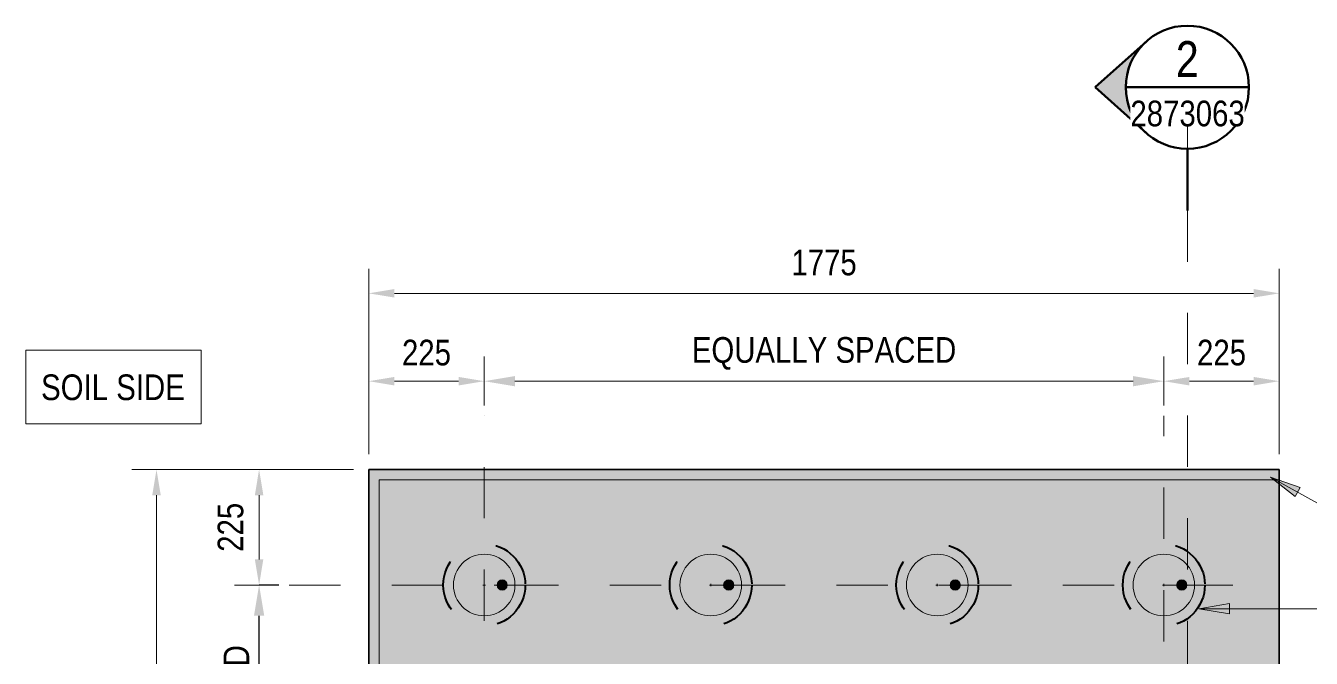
# Model space of a CAD drawing. Header units: metres. Extents: x 0 to 50, y 2 to 551.
# Drawn here: x 41.338 to 43.845, y 3.503 to 4.736 of the extents above; entities that cross this region are included whole.
import ezdxf

# ---------------------------------------------------------------- set-up
doc = ezdxf.new("R2010")
doc.units = ezdxf.units.M
for name, pattern in [('Dot_Section Line', [0.02, 0, -0.02]), ('JacobsCenter', [0.015, 0.009, -0.0015, 0.003, -0.0015]), ('JacobsDash', [0.0045, 0.003, -0.0015])]:
    doc.linetypes.add(name, pattern=pattern)
doc.layers.get('Defpoints').update_dxf_attribs({"color": 41})
for name, color, linetype, lineweight in [('A-ANNO-DIMS', 7, 'Continuous', 9), ('A-DETL', 7, 'Continuous', 13), ('A-DETL-GENF', 7, 'Continuous', 9), ('G-ANNO-TEXT', 7, 'Continuous', 9)]:
    doc.layers.add(name, color=color, linetype=linetype, lineweight=lineweight)
doc.layers.add('G-ANNO-SYMB', color=7, linetype='Continuous', lineweight=35, true_color=0x0080ff)
doc.styles.add('Arial Narrow_6', font='ARIALN.TTF', dxfattribs={"height": 0.05})
doc.styles.add('Arial Narrow_7', font='ARIALN.TTF', dxfattribs={"height": 0.05})
doc.styles.add('Arial Narrow_8', font='ARIALN.TTF', dxfattribs={"height": 0.07})
doc.dimstyles.new('____ddd_____No_Tick', dxfattribs={"dimscale": 0.3048, "dimtxt": 0.051172, "dimasz": 0.19685, "dimexe": 0, "dimexo": 0.065617, "dimgap": 0.032808, "dimtad": 1, "dimdec": 0, "dimlfac": 1000, "dimzin": 0, "dimdsep": 46, "dimtxsty": 'Arial Narrow_6', "dimsah": 1, "dimcen": 0.09, "dimaunit": 1, "dimadec": 4, "dimazin": 0, "dimtfac": 1, "dimtdec": 4, "dimtix": 1, "dimtmove": 0, "dimatfit": 3, "dimfxl": 1, "dimtvp": 1, "dimtolj": 1, "dimtzin": 0, "dimarcsym": 2})
doc.dimstyles.new('____ddd_____Opaque', dxfattribs={"dimscale": 0.3048, "dimtxt": 0.051172, "dimasz": 0.19685, "dimexe": 0.098425, "dimexo": 0.065617, "dimgap": 0.07874, "dimtad": 1, "dimdec": 0, "dimlfac": 1000, "dimzin": 0, "dimdsep": 46, "dimtxsty": 'Arial Narrow_7', "dimsah": 1, "dimcen": 0.09, "dimaunit": 1, "dimadec": 4, "dimazin": 0, "dimtfac": 1, "dimtdec": 4, "dimtix": 1, "dimtmove": 0, "dimatfit": 3, "dimfxl": 1, "dimtvp": 1, "dimtfill": 1, "dimtolj": 1, "dimtzin": 0, "dimlwd": 13, "dimlwe": 13, "dimarcsym": 2})
doc.dimstyles.new('Dimension_Standard_O__mm__2', dxfattribs={"dimscale": 0.3048, "dimtxt": 0.051172, "dimasz": 0.164042, "dimexe": 0.15748, "dimexo": 0.098425, "dimgap": 0.098425, "dimtad": 1, "dimdec": 0, "dimlfac": 1000, "dimzin": 0, "dimdsep": 46, "dimtxsty": 'Arial Narrow_6', "dimsah": 1, "dimcen": 0.09, "dimaunit": 1, "dimadec": 4, "dimazin": 0, "dimtfac": 1, "dimtdec": 4, "dimtix": 1, "dimtmove": 0, "dimatfit": 3, "dimfxl": 1, "dimtvp": 1, "dimtfill": 1, "dimtolj": 1, "dimtzin": 0, "dimlwd": 18, "dimlwe": 18, "dimarcsym": 2})

# ---------------------------------------------------------------- blocks, each defined once
blk = doc.blocks.new('DIMBLOCK6-DRG-2873063 - TYPICAL DOWEL DETAILS TO ADJACENT RETAINING WALL CAPPING BEAM')
at = {"layer": 'A-ANNO-DIMS', "color": 0, "lineweight": -2, "transparency": 16777216}
for p, q in [((41.8318, 3.6456), (41.7932, 3.6456)), ((41.7932, 2.9556), (41.7932, 3.5856)), ((41.8318, 2.8956), (41.7932, 2.8956))]:
    blk.add_line(p, q, dxfattribs=at)
at = {"layer": 'A-ANNO-DIMS', "color": 0, "transparency": 16777216}
for points in [[(41.7832, 3.5856), (41.8032, 3.5856), (41.7932, 3.6456)], [(41.7832, 2.9556), (41.8032, 2.9556), (41.7932, 2.8956)]]:
    blk.add_solid(points, dxfattribs=at)
at = {"layer": 'Defpoints', "color": 0, "transparency": 16777216}
for p in [(41.7932, 3.6456), (41.8518, 3.6456), (41.8518, 2.8956)]:
    blk.add_point(p, dxfattribs=at)
at = {"layer": 'A-ANNO-DIMS', "color": 0, "transparency": 16777216, "insert": (41.7558, 3.2706), "char_height": 0.05, "width": 0.618932, "attachment_point": 5, "rotation": 90, "style": 'Arial Narrow_6'}
blk.add_mtext('\\A1;EQUALLY SPACED', dxfattribs=at)
blk = doc.blocks.new('DIMBLOCK7-DRG-2873063 - TYPICAL DOWEL DETAILS TO ADJACENT RETAINING WALL CAPPING BEAM')
at = {"layer": 'A-ANNO-DIMS', "color": 0, "lineweight": 13, "transparency": 16777216}
for p, q in [((42.2321, 3.9956), (42.2321, 4.0729)), ((43.5571, 3.9956), (43.5571, 4.0729)), ((42.2921, 4.0429), (43.4971, 4.0429))]:
    blk.add_line(p, q, dxfattribs=at)
at = {"layer": 'A-ANNO-DIMS', "color": 0, "transparency": 16777216}
for points in [[(42.2921, 4.0529), (42.2921, 4.0329), (42.2321, 4.0429)], [(43.4971, 4.0529), (43.4971, 4.0329), (43.5571, 4.0429)]]:
    blk.add_solid(points, dxfattribs=at)
at = {"layer": 'Defpoints', "color": 0, "transparency": 16777216}
for p in [(43.5571, 4.0429), (42.2321, 3.9756), (43.5571, 3.9756)]:
    blk.add_point(p, dxfattribs=at)
at = {"layer": 'A-ANNO-DIMS', "color": 0, "lineweight": 13, "transparency": 16777216, "insert": (42.8946, 4.097), "char_height": 0.05, "width": 0.618932, "attachment_point": 5, "style": 'Arial Narrow_7', "bg_fill": 3, "box_fill_scale": 1.1, "bg_fill_color": 256, "bg_fill_true_color": 13158600, "bg_fill_transparency": 0}
blk.add_mtext('\\A1;\u200eEQUALLY SPACED', dxfattribs=at)
blk = doc.blocks.new('DIMBLOCK8-DRG-2873063 - TYPICAL DOWEL DETAILS TO ADJACENT RETAINING WALL CAPPING BEAM')
at = {"layer": 'A-ANNO-DIMS', "color": 0, "lineweight": 18, "transparency": 16777216}
for p, q in [((42.0071, 3.9006), (42.0071, 4.2622)), ((43.7821, 3.9006), (43.7821, 4.2622)), ((42.0571, 4.2142), (43.7321, 4.2142))]:
    blk.add_line(p, q, dxfattribs=at)
at = {"layer": 'A-ANNO-DIMS', "color": 0, "transparency": 16777216}
for points in [[(42.0571, 4.2226), (42.0571, 4.2059), (42.0071, 4.2142)], [(43.7321, 4.2226), (43.7321, 4.2059), (43.7821, 4.2142)]]:
    blk.add_solid(points, dxfattribs=at)
at = {"layer": 'Defpoints', "color": 0, "transparency": 16777216}
for p in [(43.7821, 4.2142), (42.0071, 3.8706), (43.7821, 3.8706)]:
    blk.add_point(p, dxfattribs=at)
at = {"layer": 'A-ANNO-DIMS', "color": 0, "lineweight": 18, "transparency": 16777216, "insert": (42.8946, 4.274), "char_height": 0.05, "width": 0.152053, "attachment_point": 5, "style": 'Arial Narrow_6', "bg_fill": 3, "box_fill_scale": 1.1, "bg_fill_color": 256, "bg_fill_true_color": 13158600, "bg_fill_transparency": 0}
blk.add_mtext('\\A1;1775\u200d', dxfattribs=at)
blk = doc.blocks.new('DIMBLOCK9-DRG-2873063 - TYPICAL DOWEL DETAILS TO ADJACENT RETAINING WALL CAPPING BEAM')
at = {"layer": 'A-ANNO-DIMS', "color": 0, "lineweight": 18, "transparency": 16777216}
for p, q in [((42.0071, 3.9006), (42.0071, 4.0909)), ((42.2321, 4.0056), (42.2321, 4.0909)), ((42.0571, 4.0429), (42.1821, 4.0429))]:
    blk.add_line(p, q, dxfattribs=at)
at = {"layer": 'A-ANNO-DIMS', "color": 0, "transparency": 16777216}
for points in [[(42.0571, 4.0512), (42.0571, 4.0346), (42.0071, 4.0429)], [(42.1821, 4.0512), (42.1821, 4.0346), (42.2321, 4.0429)]]:
    blk.add_solid(points, dxfattribs=at)
at = {"layer": 'Defpoints', "color": 0, "transparency": 16777216}
for p in [(42.2321, 4.0429), (42.2321, 3.9756), (42.0071, 3.8706)]:
    blk.add_point(p, dxfattribs=at)
at = {"layer": 'A-ANNO-DIMS', "color": 0, "lineweight": 18, "transparency": 16777216, "insert": (42.1196, 4.0984), "char_height": 0.05, "width": 0.114039, "attachment_point": 5, "style": 'Arial Narrow_6', "bg_fill": 3, "box_fill_scale": 1.1, "bg_fill_color": 256, "bg_fill_true_color": 13158600, "bg_fill_transparency": 0}
blk.add_mtext('\\A1;225', dxfattribs=at)
blk = doc.blocks.new('DIMBLOCK10-DRG-2873063 - TYPICAL DOWEL DETAILS TO ADJACENT RETAINING WALL CAPPING BEAM')
at = {"layer": 'A-ANNO-DIMS', "color": 0, "lineweight": 18, "transparency": 16777216}
for p, q in [((41.9771, 3.8706), (41.7452, 3.8706)), ((41.7932, 3.6956), (41.7932, 3.8206)), ((41.8218, 3.6456), (41.7452, 3.6456))]:
    blk.add_line(p, q, dxfattribs=at)
at = {"layer": 'A-ANNO-DIMS', "color": 0, "transparency": 16777216}
for points in [[(41.7849, 3.8206), (41.8015, 3.8206), (41.7932, 3.8706)], [(41.7849, 3.6956), (41.8015, 3.6956), (41.7932, 3.6456)]]:
    blk.add_solid(points, dxfattribs=at)
at = {"layer": 'Defpoints', "color": 0, "transparency": 16777216}
for p in [(41.7932, 3.8706), (42.0071, 3.8706), (41.8518, 3.6456)]:
    blk.add_point(p, dxfattribs=at)
at = {"layer": 'A-ANNO-DIMS', "color": 0, "lineweight": 18, "transparency": 16777216, "insert": (41.7377, 3.7581), "char_height": 0.05, "width": 0.114039, "attachment_point": 5, "rotation": 90, "style": 'Arial Narrow_6', "bg_fill": 3, "box_fill_scale": 1.1, "bg_fill_color": 256, "bg_fill_true_color": 13158600, "bg_fill_transparency": 0}
blk.add_mtext('\\A1;225', dxfattribs=at)
blk = doc.blocks.new('DIMBLOCK11-DRG-2873063 - TYPICAL DOWEL DETAILS TO ADJACENT RETAINING WALL CAPPING BEAM')
at = {"layer": 'A-ANNO-DIMS', "color": 0, "lineweight": 18, "transparency": 16777216}
for p, q in [((41.9771, 3.8706), (41.5452, 3.8706)), ((41.5932, 2.7206), (41.5932, 3.8206)), ((41.9771, 2.6706), (41.5452, 2.6706))]:
    blk.add_line(p, q, dxfattribs=at)
at = {"layer": 'A-ANNO-DIMS', "color": 0, "transparency": 16777216}
for points in [[(41.5849, 3.8206), (41.6015, 3.8206), (41.5932, 3.8706)], [(41.5849, 2.7206), (41.6015, 2.7206), (41.5932, 2.6706)]]:
    blk.add_solid(points, dxfattribs=at)
at = {"layer": 'Defpoints', "color": 0, "transparency": 16777216}
for p in [(41.5932, 3.8706), (42.0071, 3.8706), (42.0071, 2.6706)]:
    blk.add_point(p, dxfattribs=at)
at = {"layer": 'A-ANNO-DIMS', "color": 0, "lineweight": 18, "transparency": 16777216, "insert": (41.5377, 3.2706), "char_height": 0.05, "width": 0.152053, "attachment_point": 5, "rotation": 90, "style": 'Arial Narrow_6', "bg_fill": 3, "box_fill_scale": 1.1, "bg_fill_color": 256, "bg_fill_true_color": 13158600, "bg_fill_transparency": 0}
blk.add_mtext('\\A1;1200', dxfattribs=at)
blk = doc.blocks.new('Drafting View - SectionHead-4898858-DRG-2873063 - TYPICAL DOWEL DETAILS TO ADJACENT RETAINING WALL CAPPING BEAM')
at = {"layer": 'G-ANNO-SYMB', "lineweight": 9}
h = blk.add_hatch(color=7, dxfattribs=at)
edge = h.paths.add_edge_path()
edge.add_line((-0.002, 0.009), (0.00247, 0.004))
edge.add_arc((-0.002, 0), 0.006, 41.8277, 138.1723)
edge.add_line((-0.00647, 0.004), (-0.002, 0.009))
at = {"layer": 'G-ANNO-SYMB', "color": 7, "lineweight": 50}
for p, q in [((-0.002, 0.009), (-0.00647, 0.004)), ((0.00247, 0.004), (-0.002, 0.009)), ((0.004, 0), (0.01, 0))]:
    blk.add_line(p, q, dxfattribs=at)
for start, end in [(360, 180), (180, 360)]:
    blk.add_arc((-0.002, 0), 0.006, start, end, dxfattribs=at)
blk = doc.blocks.new('DIMBLOCK12-DRG-2873063 - TYPICAL DOWEL DETAILS TO ADJACENT RETAINING WALL CAPPING BEAM')
at = {"layer": 'A-ANNO-DIMS', "color": 0, "lineweight": 18, "transparency": 16777216}
for p, q in [((43.5571, 4.0056), (43.5571, 4.0909)), ((43.7821, 3.9006), (43.7821, 4.0909)), ((43.6071, 4.0429), (43.7321, 4.0429))]:
    blk.add_line(p, q, dxfattribs=at)
at = {"layer": 'A-ANNO-DIMS', "color": 0, "transparency": 16777216}
for points in [[(43.6071, 4.0512), (43.6071, 4.0346), (43.5571, 4.0429)], [(43.7321, 4.0512), (43.7321, 4.0346), (43.7821, 4.0429)]]:
    blk.add_solid(points, dxfattribs=at)
at = {"layer": 'Defpoints', "color": 0, "transparency": 16777216}
for p in [(43.7821, 4.0429), (43.5571, 3.9756), (43.7821, 3.8706)]:
    blk.add_point(p, dxfattribs=at)
at = {"layer": 'A-ANNO-DIMS', "color": 0, "lineweight": 18, "transparency": 16777216, "insert": (43.6696, 4.0984), "char_height": 0.05, "width": 0.114039, "attachment_point": 5, "style": 'Arial Narrow_6', "bg_fill": 3, "box_fill_scale": 1.1, "bg_fill_color": 256, "bg_fill_true_color": 13158600, "bg_fill_transparency": 0}
blk.add_mtext('\\A1;225', dxfattribs=at)

msp = doc.modelspace()

# ---------------------------------------------------------------- hatches: boundary and pattern name
at = {"layer": 'A-DETL-GENF', "true_color": 0xffffff}
h = msp.add_hatch(color=7, dxfattribs=at)
h.paths.add_polyline_path([(43.5821, 2.6706), (43.7821, 2.6706), (43.7821, 3.8706), (42.0071, 3.8706), (42.0071, 2.6706), (43.4071, 2.6706)])
h.paths.add_polyline_path([(43.5921, 2.8856), (43.5895, 2.8859), (43.5871, 2.8869), (43.585, 2.8885), (43.5834, 2.8906), (43.5824, 2.893), (43.5821, 2.8956), (43.5824, 2.8981), (43.5834, 2.9006), (43.585, 2.9026), (43.5871, 2.9042), (43.5895, 2.9052), (43.5921, 2.9056), (43.5947, 2.9052), (43.5971, 2.9042), (43.5992, 2.9026), (43.6008, 2.9006), (43.6018, 2.8981), (43.6021, 2.8956), (43.6018, 2.893), (43.6008, 2.8906), (43.5992, 2.8885), (43.5971, 2.8869), (43.5947, 2.8859)])
h.paths.add_polyline_path([(42.2671, 2.8856), (42.2645, 2.8859), (42.2621, 2.8869), (42.26, 2.8885), (42.2584, 2.8906), (42.2574, 2.893), (42.2571, 2.8956), (42.2574, 2.8981), (42.2584, 2.9006), (42.26, 2.9026), (42.2621, 2.9042), (42.2645, 2.9052), (42.2671, 2.9056), (42.2697, 2.9052), (42.2721, 2.9042), (42.2742, 2.9026), (42.2758, 2.9006), (42.2768, 2.8981), (42.2771, 2.8956), (42.2768, 2.893), (42.2758, 2.8906), (42.2742, 2.8885), (42.2721, 2.8869), (42.2697, 2.8859)])
h.paths.add_polyline_path([(43.1504, 2.8856), (43.1478, 2.8859), (43.1454, 2.8869), (43.1434, 2.8885), (43.1418, 2.8906), (43.1408, 2.893), (43.1404, 2.8956), (43.1408, 2.8981), (43.1418, 2.9006), (43.1434, 2.9026), (43.1454, 2.9042), (43.1478, 2.9052), (43.1504, 2.9056), (43.153, 2.9052), (43.1554, 2.9042), (43.1575, 2.9026), (43.1591, 2.9006), (43.1601, 2.8981), (43.1604, 2.8956), (43.1601, 2.893), (43.1591, 2.8906), (43.1575, 2.8885), (43.1554, 2.8869), (43.153, 2.8859)])
h.paths.add_polyline_path([(42.7088, 2.8856), (42.7062, 2.8859), (42.7038, 2.8869), (42.7017, 2.8885), (42.7001, 2.8906), (42.6991, 2.893), (42.6988, 2.8956), (42.6991, 2.8981), (42.7001, 2.9006), (42.7017, 2.9026), (42.7038, 2.9042), (42.7062, 2.9052), (42.7088, 2.9056), (42.7113, 2.9052), (42.7138, 2.9042), (42.7158, 2.9026), (42.7174, 2.9006), (42.7184, 2.8981), (42.7188, 2.8956), (42.7184, 2.893), (42.7174, 2.8906), (42.7158, 2.8885), (42.7138, 2.8869), (42.7113, 2.8859)])
h.paths.add_polyline_path([(43.5921, 3.1356), (43.5895, 3.1359), (43.5871, 3.1369), (43.585, 3.1385), (43.5834, 3.1406), (43.5824, 3.143), (43.5821, 3.1456), (43.5824, 3.1481), (43.5834, 3.1506), (43.585, 3.1526), (43.5871, 3.1542), (43.5895, 3.1552), (43.5921, 3.1556), (43.5947, 3.1552), (43.5971, 3.1542), (43.5992, 3.1526), (43.6008, 3.1506), (43.6018, 3.1481), (43.6021, 3.1456), (43.6018, 3.143), (43.6008, 3.1406), (43.5992, 3.1385), (43.5971, 3.1369), (43.5947, 3.1359)])
h.paths.add_polyline_path([(42.2671, 3.1356), (42.2645, 3.1359), (42.2621, 3.1369), (42.26, 3.1385), (42.2584, 3.1406), (42.2574, 3.143), (42.2571, 3.1456), (42.2574, 3.1481), (42.2584, 3.1506), (42.26, 3.1526), (42.2621, 3.1542), (42.2645, 3.1552), (42.2671, 3.1556), (42.2697, 3.1552), (42.2721, 3.1542), (42.2742, 3.1526), (42.2758, 3.1506), (42.2768, 3.1481), (42.2771, 3.1456), (42.2768, 3.143), (42.2758, 3.1406), (42.2742, 3.1385), (42.2721, 3.1369), (42.2697, 3.1359)])
h.paths.add_polyline_path([(43.1504, 3.1356), (43.1478, 3.1359), (43.1454, 3.1369), (43.1434, 3.1385), (43.1418, 3.1406), (43.1408, 3.143), (43.1404, 3.1456), (43.1408, 3.1481), (43.1418, 3.1506), (43.1434, 3.1526), (43.1454, 3.1542), (43.1478, 3.1552), (43.1504, 3.1556), (43.153, 3.1552), (43.1554, 3.1542), (43.1575, 3.1526), (43.1591, 3.1506), (43.1601, 3.1481), (43.1604, 3.1456), (43.1601, 3.143), (43.1591, 3.1406), (43.1575, 3.1385), (43.1554, 3.1369), (43.153, 3.1359)])
h.paths.add_polyline_path([(42.7088, 3.1356), (42.7062, 3.1359), (42.7038, 3.1369), (42.7017, 3.1385), (42.7001, 3.1406), (42.6991, 3.143), (42.6988, 3.1456), (42.6991, 3.1481), (42.7001, 3.1506), (42.7017, 3.1526), (42.7038, 3.1542), (42.7062, 3.1552), (42.7088, 3.1556), (42.7113, 3.1552), (42.7138, 3.1542), (42.7158, 3.1526), (42.7174, 3.1506), (42.7184, 3.1481), (42.7188, 3.1456), (42.7184, 3.143), (42.7174, 3.1406), (42.7158, 3.1385), (42.7138, 3.1369), (42.7113, 3.1359)])
h.paths.add_polyline_path([(43.5921, 3.3856), (43.5895, 3.3859), (43.5871, 3.3869), (43.585, 3.3885), (43.5834, 3.3906), (43.5824, 3.393), (43.5821, 3.3956), (43.5824, 3.3981), (43.5834, 3.4006), (43.585, 3.4026), (43.5871, 3.4042), (43.5895, 3.4052), (43.5921, 3.4056), (43.5947, 3.4052), (43.5971, 3.4042), (43.5992, 3.4026), (43.6008, 3.4006), (43.6018, 3.3981), (43.6021, 3.3956), (43.6018, 3.393), (43.6008, 3.3906), (43.5992, 3.3885), (43.5971, 3.3869), (43.5947, 3.3859)])
h.paths.add_polyline_path([(42.2671, 3.3856), (42.2645, 3.3859), (42.2621, 3.3869), (42.26, 3.3885), (42.2584, 3.3906), (42.2574, 3.393), (42.2571, 3.3956), (42.2574, 3.3981), (42.2584, 3.4006), (42.26, 3.4026), (42.2621, 3.4042), (42.2645, 3.4052), (42.2671, 3.4056), (42.2697, 3.4052), (42.2721, 3.4042), (42.2742, 3.4026), (42.2758, 3.4006), (42.2768, 3.3981), (42.2771, 3.3956), (42.2768, 3.393), (42.2758, 3.3906), (42.2742, 3.3885), (42.2721, 3.3869), (42.2697, 3.3859)])
h.paths.add_polyline_path([(43.1504, 3.3856), (43.1478, 3.3859), (43.1454, 3.3869), (43.1434, 3.3885), (43.1418, 3.3906), (43.1408, 3.393), (43.1404, 3.3956), (43.1408, 3.3981), (43.1418, 3.4006), (43.1434, 3.4026), (43.1454, 3.4042), (43.1478, 3.4052), (43.1504, 3.4056), (43.153, 3.4052), (43.1554, 3.4042), (43.1575, 3.4026), (43.1591, 3.4006), (43.1601, 3.3981), (43.1604, 3.3956), (43.1601, 3.393), (43.1591, 3.3906), (43.1575, 3.3885), (43.1554, 3.3869), (43.153, 3.3859)])
h.paths.add_polyline_path([(42.7088, 3.3856), (42.7062, 3.3859), (42.7038, 3.3869), (42.7017, 3.3885), (42.7001, 3.3906), (42.6991, 3.393), (42.6988, 3.3956), (42.6991, 3.3981), (42.7001, 3.4006), (42.7017, 3.4026), (42.7038, 3.4042), (42.7062, 3.4052), (42.7088, 3.4056), (42.7113, 3.4052), (42.7138, 3.4042), (42.7158, 3.4026), (42.7174, 3.4006), (42.7184, 3.3981), (42.7188, 3.3956), (42.7184, 3.393), (42.7174, 3.3906), (42.7158, 3.3885), (42.7138, 3.3869), (42.7113, 3.3859)])
h.paths.add_polyline_path([(43.5921, 3.6356), (43.5895, 3.6359), (43.5871, 3.6369), (43.585, 3.6385), (43.5834, 3.6406), (43.5824, 3.643), (43.5821, 3.6456), (43.5824, 3.6481), (43.5834, 3.6506), (43.585, 3.6526), (43.5871, 3.6542), (43.5895, 3.6552), (43.5921, 3.6556), (43.5947, 3.6552), (43.5971, 3.6542), (43.5992, 3.6526), (43.6008, 3.6506), (43.6018, 3.6481), (43.6021, 3.6456), (43.6018, 3.643), (43.6008, 3.6406), (43.5992, 3.6385), (43.5971, 3.6369), (43.5947, 3.6359)])
h.paths.add_polyline_path([(42.2671, 3.6356), (42.2645, 3.6359), (42.2621, 3.6369), (42.26, 3.6385), (42.2584, 3.6406), (42.2574, 3.643), (42.2571, 3.6456), (42.2574, 3.6481), (42.2584, 3.6506), (42.26, 3.6526), (42.2621, 3.6542), (42.2645, 3.6552), (42.2671, 3.6556), (42.2697, 3.6552), (42.2721, 3.6542), (42.2742, 3.6526), (42.2758, 3.6506), (42.2768, 3.6481), (42.2771, 3.6456), (42.2768, 3.643), (42.2758, 3.6406), (42.2742, 3.6385), (42.2721, 3.6369), (42.2697, 3.6359)])
h.paths.add_polyline_path([(43.1504, 3.6356), (43.1478, 3.6359), (43.1454, 3.6369), (43.1434, 3.6385), (43.1418, 3.6406), (43.1408, 3.643), (43.1404, 3.6456), (43.1408, 3.6481), (43.1418, 3.6506), (43.1434, 3.6526), (43.1454, 3.6542), (43.1478, 3.6552), (43.1504, 3.6556), (43.153, 3.6552), (43.1554, 3.6542), (43.1575, 3.6526), (43.1591, 3.6506), (43.1601, 3.6481), (43.1604, 3.6456), (43.1601, 3.643), (43.1591, 3.6406), (43.1575, 3.6385), (43.1554, 3.6369), (43.153, 3.6359)])
h.paths.add_polyline_path([(42.7088, 3.6356), (42.7062, 3.6359), (42.7038, 3.6369), (42.7017, 3.6385), (42.7001, 3.6406), (42.6991, 3.643), (42.6988, 3.6456), (42.6991, 3.6481), (42.7001, 3.6506), (42.7017, 3.6526), (42.7038, 3.6542), (42.7062, 3.6552), (42.7088, 3.6556), (42.7113, 3.6552), (42.7138, 3.6542), (42.7158, 3.6526), (42.7174, 3.6506), (42.7184, 3.6481), (42.7188, 3.6456), (42.7184, 3.643), (42.7174, 3.6406), (42.7158, 3.6385), (42.7138, 3.6369), (42.7113, 3.6359)])
at = {"layer": 'A-DETL-GENF'}
for points in [[(42.2671, 3.6356), (42.2697, 3.6359), (42.2721, 3.6369), (42.2742, 3.6385), (42.2758, 3.6406), (42.2768, 3.643), (42.2771, 3.6456), (42.2768, 3.6481), (42.2758, 3.6506), (42.2742, 3.6526), (42.2721, 3.6542), (42.2697, 3.6552), (42.2671, 3.6556), (42.2645, 3.6552), (42.2621, 3.6542), (42.26, 3.6526), (42.2584, 3.6506), (42.2574, 3.6481), (42.2571, 3.6456), (42.2574, 3.643), (42.2584, 3.6406), (42.26, 3.6385), (42.2621, 3.6369), (42.2645, 3.6359)], [(42.7088, 3.6356), (42.7113, 3.6359), (42.7138, 3.6369), (42.7158, 3.6385), (42.7174, 3.6406), (42.7184, 3.643), (42.7188, 3.6456), (42.7184, 3.6481), (42.7174, 3.6506), (42.7158, 3.6526), (42.7138, 3.6542), (42.7113, 3.6552), (42.7088, 3.6556), (42.7062, 3.6552), (42.7038, 3.6542), (42.7017, 3.6526), (42.7001, 3.6506), (42.6991, 3.6481), (42.6988, 3.6456), (42.6991, 3.643), (42.7001, 3.6406), (42.7017, 3.6385), (42.7038, 3.6369), (42.7062, 3.6359)], [(43.1504, 3.6356), (43.153, 3.6359), (43.1554, 3.6369), (43.1575, 3.6385), (43.1591, 3.6406), (43.1601, 3.643), (43.1604, 3.6456), (43.1601, 3.6481), (43.1591, 3.6506), (43.1575, 3.6526), (43.1554, 3.6542), (43.153, 3.6552), (43.1504, 3.6556), (43.1478, 3.6552), (43.1454, 3.6542), (43.1434, 3.6526), (43.1418, 3.6506), (43.1408, 3.6481), (43.1404, 3.6456), (43.1408, 3.643), (43.1418, 3.6406), (43.1434, 3.6385), (43.1454, 3.6369), (43.1478, 3.6359)], [(43.5921, 3.6356), (43.5947, 3.6359), (43.5971, 3.6369), (43.5992, 3.6385), (43.6008, 3.6406), (43.6018, 3.643), (43.6021, 3.6456), (43.6018, 3.6481), (43.6008, 3.6506), (43.5992, 3.6526), (43.5971, 3.6542), (43.5947, 3.6552), (43.5921, 3.6556), (43.5895, 3.6552), (43.5871, 3.6542), (43.585, 3.6526), (43.5834, 3.6506), (43.5824, 3.6481), (43.5821, 3.6456), (43.5824, 3.643), (43.5834, 3.6406), (43.585, 3.6385), (43.5871, 3.6369), (43.5895, 3.6359)]]:
    msp.add_hatch(color=256, dxfattribs=at).paths.add_polyline_path(points)
at = {"layer": 'G-ANNO-TEXT'}
for points in [[(43.7653, 3.856), (43.8129, 3.8181), (43.8227, 3.8357)], [(43.6253, 3.5992), (43.6853, 3.5892), (43.6853, 3.6093)]]:
    msp.add_hatch(color=256, dxfattribs=at).paths.add_polyline_path(points)

# ---------------------------------------------------------------- linework, layer by layer
at = {"layer": 'A-DETL', "linetype": 'JacobsCenter', "lineweight": 9}
for p, q in [((42.2321, 2.7756), (42.2321, 3.9756)), ((43.5571, 2.7356), (43.5571, 3.9756)), ((41.8518, 3.6456), (42.2571, 3.6456)), ((42.2771, 3.6456), (42.6988, 3.6456)), ((42.7188, 3.6456), (43.1404, 3.6456)), ((43.1604, 3.6456), (43.5821, 3.6456)), ((43.6021, 3.6456), (43.6918, 3.6456))]:
    msp.add_line(p, q, dxfattribs=at)
at = {"layer": 'A-DETL', "lineweight": 35}
for p, q in [((43.7821, 3.8706), (42.0071, 3.8706)), ((42.0071, 3.8706), (42.0071, 2.6706)), ((43.7821, 2.6706), (43.7821, 3.8706))]:
    msp.add_line(p, q, dxfattribs=at)
at = {"layer": 'A-DETL', "lineweight": 18}
for p, q in [((43.7821, 3.8506), (42.0271, 3.8506)), ((42.0271, 3.8506), (42.0271, 2.6706))]:
    msp.add_line(p, q, dxfattribs=at)
at = {"layer": 'A-DETL', "lineweight": 9}
for p, q in [((42.2296, 3.6456), (42.2346, 3.6456)), ((42.2321, 3.6481), (42.2321, 3.6431)), ((42.6713, 3.6456), (42.6763, 3.6456)), ((42.6738, 3.6481), (42.6738, 3.6431)), ((43.1129, 3.6456), (43.1179, 3.6456)), ((43.1154, 3.6481), (43.1154, 3.6431)), ((43.5546, 3.6456), (43.5596, 3.6456)), ((43.5571, 3.6481), (43.5571, 3.6431))]:
    msp.add_line(p, q, dxfattribs=at)
at = {"layer": 'A-DETL', "linetype": 'JacobsDash', "lineweight": 40}
for centre in [(42.2321, 3.6456), (42.6738, 3.6456), (43.1154, 3.6456), (43.5571, 3.6456)]:
    msp.add_circle(centre, 0.08, dxfattribs=at)
at = {"layer": 'A-DETL', "lineweight": 18}
for centre in [(42.2321, 3.6456), (42.6738, 3.6456), (43.1154, 3.6456), (43.5571, 3.6456)]:
    msp.add_circle(centre, 0.06, dxfattribs=at)
at = {"layer": 'A-DETL', "lineweight": 9}
for centre, start, end in [((42.2671, 3.6456), 0, 180), ((42.2671, 3.6456), 180, 0), ((42.7088, 3.6456), 0, 180), ((42.7088, 3.6456), 180, 0), ((43.1504, 3.6456), 0, 180), ((43.1504, 3.6456), 180, 0), ((43.5921, 3.6456), 0, 180), ((43.5921, 3.6456), 180, 0)]:
    msp.add_arc(centre, 0.01, start, end, dxfattribs=at)
at = {"layer": 'G-ANNO-SYMB', "color": 7, "lineweight": 50}
msp.add_line((43.483, 4.6159), (43.723, 4.6159), dxfattribs=at)
at = {"layer": 'G-ANNO-TEXT'}
for p, q in [((43.7653, 3.856), (43.8129, 3.8181)), ((43.8227, 3.8357), (43.7653, 3.856)), ((43.7653, 3.856), (43.9364, 3.7611)), ((43.8129, 3.8181), (43.8227, 3.8357)), ((43.6853, 3.6093), (43.6253, 3.5992)), ((43.6853, 3.5892), (43.6853, 3.6093)), ((43.6253, 3.5992), (43.6853, 3.5892)), ((43.6253, 3.5992), (44.0063, 3.5992))]:
    msp.add_line(p, q, dxfattribs=at)
at = {"layer": 'G-ANNO-TEXT', "lineweight": 18, "flags": 128}
msp.add_lwpolyline([(41.3382, 4.1035), (41.68, 4.1035), (41.68, 3.9601), (41.3382, 3.9601)], close=True, dxfattribs=at)

# ---------------------------------------------------------------- block references
at = {"layer": 'G-ANNO-SYMB', "color": 7, "lineweight": 50, "extrusion": (0, 0, -1), "xscale": 19.99999999999999, "yscale": 19.99999999999999, "zscale": 19.99999999999999, "rotation": 270.0000000000005}
msp.add_blockref('Drafting View - SectionHead-4898858-DRG-2873063 - TYPICAL DOWEL DETAILS TO ADJACENT RETAINING WALL CAPPING BEAM', (-43.603, 4.5759), dxfattribs=at)

# ---------------------------------------------------------------- dimensions: what is measured, and where the dimension line sits
at = {"layer": 'A-ANNO-DIMS'}
dim = msp.add_linear_dim(base=(41.7932, 3.6456), p1=(41.8518, 2.8956), p2=(41.8518, 3.6456), angle=90, text='EQUALLY SPACED', dimstyle='____ddd_____No_Tick', override={"dimpost": '<>', "dimfxl": 0.75}, dxfattribs=at)
dim.commit()
dim.dimension.update_dxf_attribs({"geometry": 'DIMBLOCK6-DRG-2873063 - TYPICAL DOWEL DETAILS TO ADJACENT RETAINING WALL CAPPING BEAM', "text_midpoint": (41.7558, 3.2706)})

# ---------------------------------------------------------------- next in the draw order: texts
at = {"layer": 'G-ANNO-SYMB', "color": 7, "lineweight": 9, "insert": (43.5805, 4.7058), "char_height": 0.07, "attachment_point": 1, "style": 'Arial Narrow_8', "bg_fill": 3, "box_fill_scale": 1, "bg_fill_color": 256, "bg_fill_transparency": 0}
msp.add_mtext('2', dxfattribs=at)
at = {"layer": 'G-ANNO-TEXT', "lineweight": 18, "insert": (41.3682, 4.0561), "char_height": 0.05, "attachment_point": 1, "style": 'Arial Narrow_6', "bg_fill": 3, "box_fill_scale": 1, "bg_fill_color": 256, "bg_fill_transparency": 0}
msp.add_mtext('SOIL SIDE', dxfattribs=at)

# ---------------------------------------------------------------- next in the draw order: dimensions: what is measured, and where the dimension line sits
at = {"layer": 'A-ANNO-DIMS', "lineweight": 13}
dim = msp.add_linear_dim(base=(43.5571, 4.0429), p1=(42.2321, 3.9756), p2=(43.5571, 3.9756), text='\u200eEQUALLY SPACED', dimstyle='____ddd_____Opaque', override={"dimpost": '<>', "dimfxl": 1.325}, dxfattribs=at)
dim.commit()
dim.dimension.update_dxf_attribs({"geometry": 'DIMBLOCK7-DRG-2873063 - TYPICAL DOWEL DETAILS TO ADJACENT RETAINING WALL CAPPING BEAM', "text_midpoint": (42.8946, 4.097)})

# ---------------------------------------------------------------- next in the draw order: dimensions: what is measured, and where the dimension line sits
at = {"layer": 'A-ANNO-DIMS', "lineweight": 18}
dim = msp.add_linear_dim(base=(43.7821, 4.2142), p1=(42.0071, 3.8706), p2=(43.7821, 3.8706), text='1775\u200d', dimstyle='Dimension_Standard_O__mm__2', override={"dimpost": '<>', "dimfxl": 1.775}, dxfattribs=at)
dim.commit()
dim.dimension.update_dxf_attribs({"geometry": 'DIMBLOCK8-DRG-2873063 - TYPICAL DOWEL DETAILS TO ADJACENT RETAINING WALL CAPPING BEAM', "text_midpoint": (42.8946, 4.274)})

# ---------------------------------------------------------------- next in the draw order: linework, layer by layer
at = {"layer": 'G-ANNO-SYMB', "color": 7, "linetype": 'Dot_Section Line', "lineweight": 9, "true_color": 0xffffff}
msp.add_line((43.603, 4.5759), (43.603, 2.2511), dxfattribs=at)

# ---------------------------------------------------------------- next in the draw order: dimensions: what is measured, and where the dimension line sits
at = {"layer": 'A-ANNO-DIMS', "lineweight": 18}
dim = msp.add_linear_dim(base=(42.2321, 4.0429), p1=(42.0071, 3.8706), p2=(42.2321, 3.9756), dimstyle='Dimension_Standard_O__mm__2', override={"dimpost": '<>', "dimfxl": 0.248294}, dxfattribs=at)
dim.commit()
dim.dimension.update_dxf_attribs({"geometry": 'DIMBLOCK9-DRG-2873063 - TYPICAL DOWEL DETAILS TO ADJACENT RETAINING WALL CAPPING BEAM', "text_midpoint": (42.1196, 4.0984)})

# ---------------------------------------------------------------- next in the draw order: texts
at = {"layer": 'G-ANNO-SYMB', "color": 7, "lineweight": 9, "insert": (43.4919, 4.5898), "char_height": 0.05, "attachment_point": 1, "style": 'Arial Narrow_6', "bg_fill": 3, "box_fill_scale": 1, "bg_fill_color": 256, "bg_fill_true_color": 13158600, "bg_fill_transparency": 0}
msp.add_mtext('2873063', dxfattribs=at)

# ---------------------------------------------------------------- next in the draw order: dimensions: what is measured, and where the dimension line sits
at = {"layer": 'A-ANNO-DIMS', "lineweight": 18}
dim = msp.add_linear_dim(base=(43.7821, 4.0429), p1=(43.5571, 3.9756), p2=(43.7821, 3.8706), dimstyle='Dimension_Standard_O__mm__2', override={"dimpost": '<>', "dimfxl": 0.248294}, dxfattribs=at)
dim.commit()
dim.dimension.update_dxf_attribs({"geometry": 'DIMBLOCK12-DRG-2873063 - TYPICAL DOWEL DETAILS TO ADJACENT RETAINING WALL CAPPING BEAM', "text_midpoint": (43.6696, 4.0984)})
dim = msp.add_linear_dim(base=(41.7932, 3.8706), p1=(41.8518, 3.6456), p2=(42.0071, 3.8706), angle=90, dimstyle='Dimension_Standard_O__mm__2', override={"dimpost": '<>', "dimfxl": 0.273367}, dxfattribs=at)
dim.commit()
dim.dimension.update_dxf_attribs({"geometry": 'DIMBLOCK10-DRG-2873063 - TYPICAL DOWEL DETAILS TO ADJACENT RETAINING WALL CAPPING BEAM', "text_midpoint": (41.7377, 3.7581)})

# ---------------------------------------------------------------- next in the draw order: dimensions: what is measured, and where the dimension line sits
dim = msp.add_linear_dim(base=(41.5932, 3.8706), p1=(42.0071, 2.6706), p2=(42.0071, 3.8706), angle=90, dimstyle='Dimension_Standard_O__mm__2', override={"dimpost": '<>', "dimfxl": 1.2}, dxfattribs=at)
dim.commit()
dim.dimension.update_dxf_attribs({"geometry": 'DIMBLOCK11-DRG-2873063 - TYPICAL DOWEL DETAILS TO ADJACENT RETAINING WALL CAPPING BEAM', "text_midpoint": (41.5377, 3.2706)})

doc.saveas('drawing.dxf')
